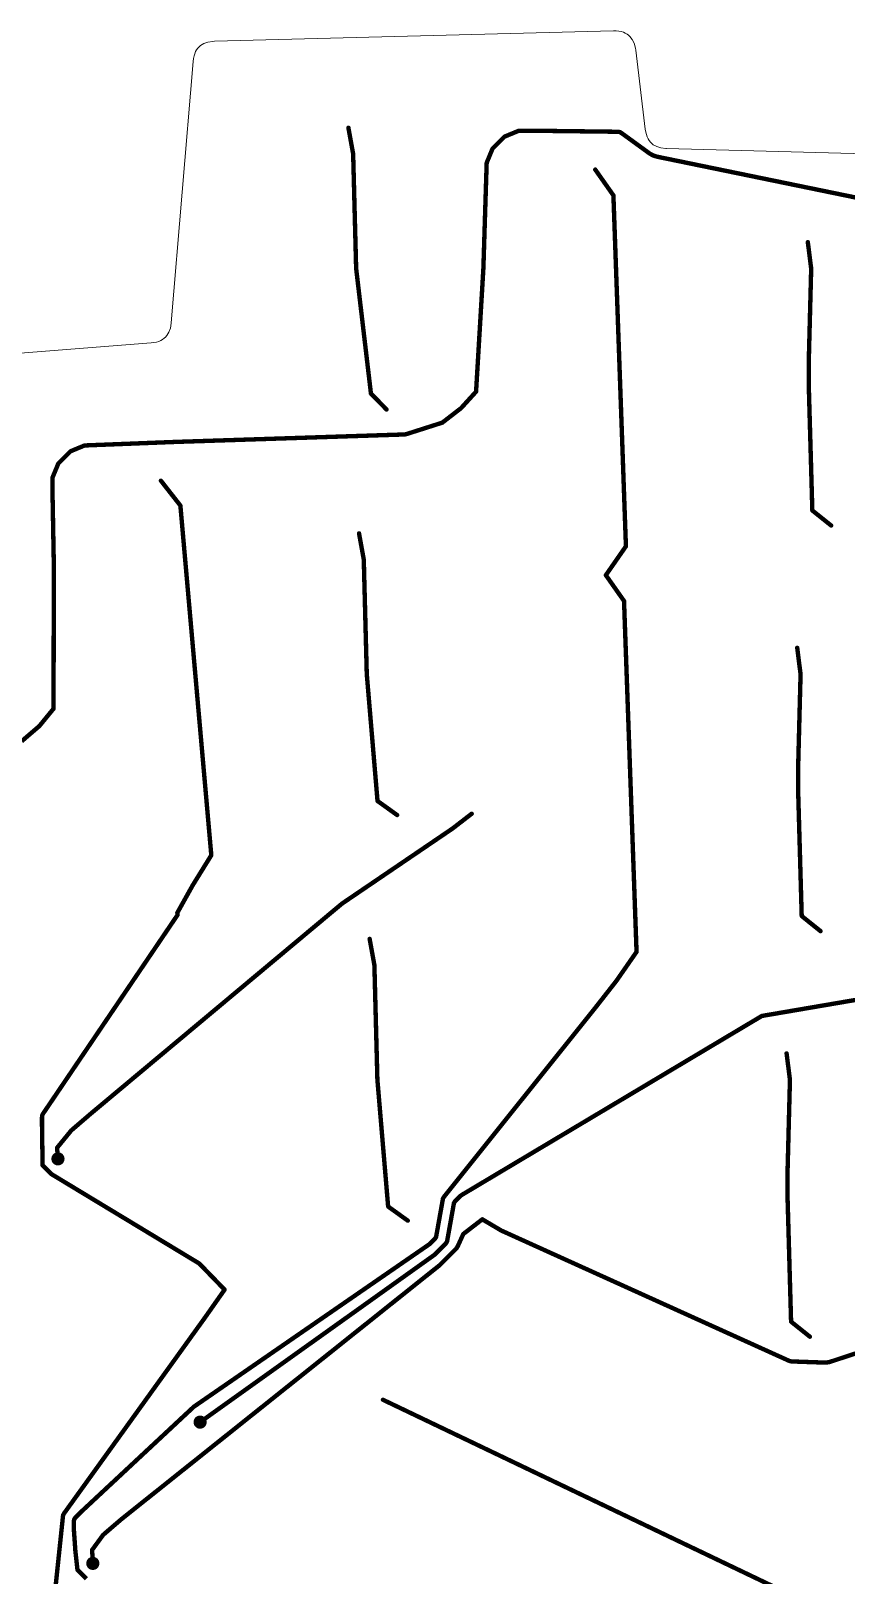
# Model space of a CAD drawing. Extents: x -174 to 104, y -43 to 63.
# Drawn here: x 17.4 to 54.6, y -7.2 to 63.2 of the extents above; entities that cross this region are included whole.
import ezdxf

# ---------------------------------------------------------------- set-up
doc = ezdxf.new("R2010")
doc.units = 0
doc.layers.get('0').update_dxf_attribs({"linetype": 'CONTINUOUS', "lineweight": 0})
doc.layers.add('______ _____', color=7, linetype='CONTINUOUS', lineweight=0)
doc.layers.add('B_Cu_____________', color=9, linetype='CONTINUOUS', lineweight=0)

# ---------------------------------------------------------------- blocks, each defined once
blk = doc.blocks.new('UNIT_DISC')
at = {"const_width": 0.5}
blk.add_lwpolyline([(0.25, 0, 1), (-0.25, 0, 1)], format="xyb", close=True, dxfattribs=at)

msp = doc.modelspace()

# ---------------------------------------------------------------- linework, layer by layer
at = {"layer": '______ _____'}
for points in [[(25.4622, 62.6579), (25.6845, 62.692)], [(25.4622, 62.6579), (25.6845, 62.692)], [(25.6845, 62.692), (25.7638, 62.6959)], [(25.6845, 62.692), (25.7638, 62.6959)], [(25.7638, 62.6959), (43.9521, 63.1722)], [(25.7638, 62.6959), (43.9521, 63.1722)], [(43.9521, 63.1722), (44.0828, 63.1706)], [(43.9521, 63.1722), (44.0828, 63.1706)], [(44.0828, 63.1706), (44.2047, 63.1588)], [(44.0828, 63.1706), (44.2047, 63.1588)], [(44.2047, 63.1588), (44.3109, 63.1384)], [(44.2047, 63.1588), (44.3109, 63.1384)], [(44.3109, 63.1384), (44.4093, 63.1091)], [(44.3109, 63.1384), (44.4093, 63.1091)], [(44.4093, 63.1091), (44.4957, 63.0729)], [(44.4093, 63.1091), (44.4957, 63.0729)], [(44.4957, 63.0729), (44.575, 63.0285)], [(44.4957, 63.0729), (44.575, 63.0285)], [(44.575, 63.0285), (44.6454, 62.9777)], [(44.575, 63.0285), (44.6454, 62.9777)], [(44.6454, 62.9777), (44.7092, 62.9193)], [(44.6454, 62.9777), (44.7092, 62.9193)], [(44.7092, 62.9193), (44.8166, 62.7799)], [(44.7092, 62.9193), (44.8166, 62.7799)], [(44.8166, 62.7799), (44.8993, 62.6059)], [(44.8166, 62.7799), (44.8993, 62.6059)], [(24.8092, 61.9084), (24.8342, 62.0275)], [(24.8092, 61.9084), (24.8342, 62.0275)], [(24.8342, 62.0275), (24.866, 62.1304)], [(24.8342, 62.0275), (24.866, 62.1304)], [(24.866, 62.1304), (24.9059, 62.2247)], [(24.866, 62.1304), (24.9059, 62.2247)], [(24.9059, 62.2247), (24.9514, 62.3064)], [(24.9059, 62.2247), (24.9514, 62.3064)], [(24.9514, 62.3064), (25.0043, 62.3804)], [(24.9514, 62.3064), (25.0043, 62.3804)], [(25.0043, 62.3804), (25.0626, 62.4448)], [(25.0043, 62.3804), (25.0626, 62.4448)], [(25.0626, 62.4448), (25.128, 62.5019)], [(25.0626, 62.4448), (25.128, 62.5019)], [(25.128, 62.5019), (25.279, 62.594)], [(25.128, 62.5019), (25.279, 62.594)], [(25.279, 62.594), (25.4622, 62.6579)], [(25.279, 62.594), (25.4622, 62.6579)], [(44.8993, 62.6059), (44.9564, 62.3901)], [(44.8993, 62.6059), (44.9564, 62.3901)], [(44.9564, 62.3901), (44.971, 62.2934)], [(44.9564, 62.3901), (44.971, 62.2934)], [(44.971, 62.2934), (45.4103, 58.6846)], [(44.971, 62.2934), (45.4103, 58.6846)], [(23.7984, 49.8598), (24.7934, 61.7794)], [(23.7984, 49.8598), (24.7934, 61.7794)], [(24.7934, 61.7794), (24.8092, 61.9084)], [(24.7934, 61.7794), (24.8092, 61.9084)], [(45.4103, 58.6846), (45.4307, 58.5584)], [(45.4103, 58.6846), (45.4307, 58.5584)], [(45.4307, 58.5584), (45.46, 58.442)], [(45.4307, 58.5584), (45.46, 58.442)], [(45.46, 58.442), (45.4956, 58.3415)], [(45.46, 58.442), (45.4956, 58.3415)], [(45.4956, 58.3415), (45.5391, 58.2496)], [(45.4956, 58.3415), (45.5391, 58.2496)], [(45.5391, 58.2496), (45.5878, 58.1701)], [(45.5391, 58.2496), (45.5878, 58.1701)], [(45.5878, 58.1701), (45.6436, 58.0984)], [(45.5878, 58.1701), (45.6436, 58.0984)], [(45.6436, 58.0984), (45.7049, 58.036)], [(45.6436, 58.0984), (45.7049, 58.036)], [(45.7049, 58.036), (45.773, 57.9811)], [(45.7049, 58.036), (45.773, 57.9811)], [(45.773, 57.9811), (45.9295, 57.8936)], [(45.773, 57.9811), (45.9295, 57.8936)], [(45.9295, 57.8936), (46.1181, 57.8348)], [(45.9295, 57.8936), (46.1181, 57.8348)], [(46.1181, 57.8348), (46.3458, 57.8069)], [(46.1181, 57.8348), (46.3458, 57.8069)], [(46.3458, 57.8069), (46.3768, 57.8058)], [(46.3458, 57.8069), (46.3768, 57.8058)], [(46.3768, 57.8058), (65.1079, 57.3153)], [(46.3768, 57.8058), (65.1079, 57.3153)], [(23.5966, 49.2789), (23.6912, 49.4323)], [(23.5966, 49.2789), (23.6912, 49.4323)], [(23.6912, 49.4323), (23.7587, 49.6194)], [(23.6912, 49.4323), (23.7587, 49.6194)], [(23.7587, 49.6194), (23.7973, 49.8473)], [(23.7587, 49.6194), (23.7973, 49.8473)], [(23.7973, 49.8473), (23.7984, 49.8598)], [(23.7973, 49.8473), (23.7984, 49.8598)], [(-12.7352, 46.1431), (22.8803, 48.9461)], [(-12.7352, 46.1431), (22.8803, 48.9461)], [(22.8803, 48.9461), (23.0065, 48.961)], [(22.8803, 48.9461), (23.0065, 48.961)], [(23.0065, 48.961), (23.1234, 48.9852)], [(23.0065, 48.961), (23.1234, 48.9852)], [(23.1234, 48.9852), (23.2249, 49.0165)], [(23.1234, 48.9852), (23.2249, 49.0165)], [(23.2249, 49.0165), (23.3183, 49.056)], [(23.2249, 49.0165), (23.3183, 49.056)], [(23.3183, 49.056), (23.3997, 49.1014)], [(23.3183, 49.056), (23.3997, 49.1014)], [(23.3997, 49.1014), (23.4737, 49.1542)], [(23.3997, 49.1014), (23.4737, 49.1542)], [(23.4737, 49.1542), (23.5387, 49.213)], [(23.4737, 49.1542), (23.5387, 49.213)], [(23.5387, 49.213), (23.5966, 49.2789)], [(23.5387, 49.213), (23.5966, 49.2789)]]:
    msp.add_lwpolyline(points, dxfattribs=at)
at = {"layer": 'B_Cu_____________', "const_width": 0.2}
for points in [[(32.0894, 57.5586), (31.8729, 58.7544)], [(38.5206, 57.8771), (38.9948, 58.3513)], [(38.9948, 58.3513), (39.5376, 58.5762)], [(39.5376, 58.5762), (39.6379, 58.6177)], [(39.6379, 58.6177), (39.7211, 58.6177)], [(39.7211, 58.6177), (40.4174, 58.6177)], [(40.4174, 58.6177), (44.158, 58.5725)], [(44.158, 58.5725), (44.2545, 58.5559)], [(44.2545, 58.5559), (44.3374, 58.5037)], [(44.3374, 58.5037), (45.6071, 57.5806)], [(38.187, 57.1806), (38.4436, 57.8)], [(38.4436, 57.8), (38.4617, 57.8182)], [(38.4617, 57.8182), (38.5206, 57.8771)], [(32.092, 57.4586), (32.0894, 57.5586)], [(32.2258, 52.339), (32.092, 57.4586)], [(38.0268, 52.339), (38.1772, 57.1569)], [(38.1772, 57.1569), (38.187, 57.1806)], [(45.6071, 57.5806), (45.7636, 57.4931)], [(45.7636, 57.4931), (45.9278, 57.4419)], [(45.9278, 57.4419), (45.9522, 57.4343)], [(45.9522, 57.4343), (56.3081, 55.3051)], [(43.1267, 56.8484), (43.9567, 55.6687)], [(43.9567, 55.6687), (43.9593, 55.5687)], [(43.9593, 55.5687), (43.9603, 55.5299)], [(43.9603, 55.5299), (44.5248, 39.6989)], [(52.9724, 52.3303), (52.8195, 53.5357)], [(32.8989, 46.6488), (32.2258, 52.339)], [(37.6941, 46.7344), (38.0268, 52.339)], [(52.8635, 48.1552), (52.9698, 52.2303)], [(52.9698, 52.2303), (52.9724, 52.3303)], [(52.8635, 47.0412), (52.8635, 48.1552)], [(32.8989, 46.6394), (32.8989, 46.6488)], [(33.6098, 45.9103), (32.8989, 46.6394)], [(37.0092, 45.9697), (37.6941, 46.7231)], [(37.6941, 46.7231), (37.6941, 46.7344)], [(52.8635, 46.958), (52.8635, 47.0412)], [(53.0243, 41.3102), (52.8635, 46.958)], [(36.1658, 45.3182), (37.0092, 45.9697)], [(34.5342, 44.7916), (36.1578, 45.3103)], [(36.1578, 45.3103), (36.1658, 45.3182)], [(19.4237, 44.0945), (19.8445, 44.2688)], [(19.8445, 44.2688), (23.9542, 44.4291)], [(23.9542, 44.4291), (34.4385, 44.7708)], [(34.4385, 44.7708), (34.5342, 44.7916)], [(18.7272, 43.5282), (19.2014, 44.0024)], [(19.2014, 44.0024), (19.4237, 44.0945)], [(18.3936, 42.8317), (18.5275, 43.155)], [(18.5275, 43.155), (18.6502, 43.4511)], [(18.6502, 43.4511), (18.6683, 43.4693)], [(18.6683, 43.4693), (18.7272, 43.5282)], [(18.3838, 42.808), (18.3936, 42.8317)], [(18.3838, 42.1117), (18.3838, 42.808)], [(23.3247, 42.6615), (24.2137, 41.5268)], [(18.3838, 42.0285), (18.3838, 42.1117)], [(18.4404, 38.936), (18.3838, 42.0285)], [(24.2137, 41.5268), (24.2216, 41.4271)], [(24.2216, 41.4271), (24.2242, 41.3938)], [(24.2242, 41.3938), (25.62, 25.6063)], [(53.0499, 41.2844), (53.0243, 41.3102)], [(53.8818, 40.6183), (53.0499, 41.2844)], [(32.5737, 39.065), (32.3572, 40.2608)], [(44.5248, 39.6706), (43.611, 38.3548)], [(44.5248, 39.6989), (44.5248, 39.6706)], [(18.4405, 38.9104), (18.4404, 38.936)], [(18.4405, 37.822), (18.4405, 38.9104)], [(32.5763, 38.965), (32.5737, 39.065)], [(32.7101, 33.8454), (32.5763, 38.965)], [(43.611, 38.3548), (44.441, 37.1751)], [(18.4296, 32.2798), (18.4405, 37.7388)], [(18.4405, 37.7388), (18.4405, 37.822)], [(44.441, 37.1751), (44.4436, 37.0751)], [(44.4436, 37.0751), (44.4446, 37.0363)], [(44.4446, 37.0363), (45.009, 21.2052)], [(52.4881, 33.8366), (52.3352, 35.042)], [(33.1993, 28.0678), (32.7101, 33.8454)], [(52.3792, 29.6615), (52.4855, 33.7366)], [(52.4855, 33.7366), (52.4881, 33.8366)], [(17.7851, 31.4776), (18.4296, 32.2659)], [(18.4296, 32.2659), (18.4296, 32.2798)], [(17.7851, 31.4776), (16.977, 30.7828)], [(52.3792, 28.5475), (52.3792, 29.6615)], [(33.2285, 28.0384), (33.1993, 28.0678)], [(52.3792, 28.4643), (52.3792, 28.5475)], [(52.54, 22.8165), (52.3792, 28.4643)], [(34.0941, 27.4167), (33.2285, 28.0384)], [(36.6501, 26.8246), (37.4935, 27.4761)], [(31.6465, 23.4225), (36.6421, 26.8167)], [(36.6421, 26.8167), (36.6501, 26.8246)], [(25.62, 25.5804), (24.7762, 24.2186)], [(25.62, 25.6063), (25.62, 25.5804)], [(24.0728, 22.9585), (24.7762, 24.2186)], [(20.0546, 13.7392), (31.5664, 23.366)], [(31.5664, 23.366), (31.6465, 23.4225)], [(17.964, 13.8183), (24.0807, 22.8588)], [(24.0807, 22.8588), (24.0728, 22.9585)], [(52.5656, 22.7907), (52.54, 22.8165)], [(53.3975, 22.1246), (52.5656, 22.7907)], [(33.0579, 20.5713), (32.8414, 21.7671)], [(45.009, 21.1769), (44.0952, 19.8611)], [(45.009, 21.2052), (45.009, 21.1769)], [(33.0605, 20.4713), (33.0579, 20.5713)], [(33.1943, 15.3517), (33.0605, 20.4713)], [(44.0952, 19.8611), (43.0916, 18.5797)], [(50.8196, 18.2724), (55.2476, 19.0293)], [(43.0853, 18.5734), (36.2387, 10.0181)], [(37.0534, 10.1011), (50.7231, 18.2558)], [(43.0916, 18.5797), (43.0853, 18.5734)], [(50.7231, 18.2558), (50.7713, 18.2641)], [(50.7713, 18.2641), (50.8196, 18.2724)], [(52.0038, 15.3429), (51.8509, 16.5483)], [(33.6836, 9.5741), (33.1943, 15.3517)], [(51.8949, 11.1678), (52.0012, 15.2429)], [(52.0012, 15.2429), (52.0038, 15.3429)], [(17.9029, 13.6362), (17.9091, 13.6847)], [(17.9029, 13.3048), (17.9029, 13.6362)], [(17.9303, 11.4502), (17.9029, 13.3048)], [(17.9091, 13.6847), (17.9154, 13.7333)], [(17.9154, 13.7333), (17.964, 13.8183)], [(19.2366, 13.0346), (20.0447, 13.7294)], [(20.0447, 13.7294), (20.0546, 13.7392)], [(19.2366, 13.0346), (18.592, 12.2463)], [(18.592, 12.2463), (18.592, 12.22)], [(18.592, 12.22), (18.6303, 11.7401)], [(18.3404, 11.0401), (17.9303, 11.4502)], [(51.8949, 10.0538), (51.8949, 11.1678)], [(25.0729, 6.9677), (18.3404, 11.0401)], [(36.1682, 9.8394), (35.888, 8.2731)], [(36.1769, 9.8875), (36.1682, 9.8394)], [(36.1857, 9.9357), (36.1769, 9.8875)], [(36.2387, 10.0181), (36.1857, 9.9357)], [(36.6857, 9.7286), (36.7387, 9.811)], [(36.7387, 9.811), (36.973, 10.0453)], [(36.973, 10.0453), (37.0534, 10.1011)], [(51.8949, 9.9706), (51.8949, 10.0538)], [(52.0557, 4.3228), (51.8949, 9.9706)], [(33.7128, 9.5447), (33.6836, 9.5741)], [(34.5784, 8.923), (33.7128, 9.5447)], [(36.388, 8.066), (36.6682, 9.6323)], [(36.6682, 9.6323), (36.6769, 9.6804)], [(36.6769, 9.6804), (36.6857, 9.7286)], [(37.1344, 8.3309), (37.9778, 8.9824)], [(38.8786, 8.45), (37.9778, 8.9824)], [(38.8898, 8.45), (38.8786, 8.45)], [(51.9764, 2.5256), (38.8898, 8.45)], [(35.5028, 7.8043), (24.8226, 0.435)], [(35.5832, 7.8601), (35.5028, 7.8043)], [(35.8175, 8.0944), (35.5832, 7.8601)], [(35.7903, 7.3601), (36.3175, 7.8873)], [(35.8705, 8.1768), (35.8175, 8.0944)], [(35.888, 8.2731), (35.8705, 8.1768)], [(36.0186, 6.8796), (36.798, 7.659)], [(36.3175, 7.8873), (36.3705, 7.9697)], [(36.3705, 7.9697), (36.388, 8.066)], [(36.798, 7.659), (36.851, 7.7414)], [(36.851, 7.7414), (37.1076, 8.3039)], [(37.1076, 8.3039), (37.1142, 8.3106)], [(37.1142, 8.3106), (37.1344, 8.3309)], [(25.0957, 6.9451), (25.0729, 6.9677)], [(26.2277, 5.7756), (25.0957, 6.9451)], [(25.1125, -0.265), (35.7903, 7.3601)], [(21.5061, -4.7037), (36.0186, 6.8796)], [(25.2925, 4.4434), (26.2277, 5.7756)], [(18.9155, -4.4175), (25.2882, 4.439)], [(25.2882, 4.439), (25.2925, 4.4434)], [(52.0813, 4.297), (52.0557, 4.3228)], [(52.9132, 3.6309), (52.0813, 4.297)], [(55.3891, 2.9957), (53.7989, 2.4735)], [(52.024, 2.5143), (51.9764, 2.5256)], [(52.0717, 2.503), (52.024, 2.5143)], [(52.1717, 2.4995), (52.0717, 2.503)], [(53.0549, 2.4686), (52.1717, 2.4995)], [(53.2709, 2.4611), (53.0549, 2.4686)], [(53.3709, 2.4577), (53.2709, 2.4611)], [(53.7023, 2.4577), (53.3709, 2.4577)], [(53.7989, 2.4735), (53.7023, 2.4577)], [(51.7794, -8.0115), (33.449, 0.7549)], [(24.8226, 0.435), (19.6498, -4.3903)], [(17.4966, -17.5127), (18.8544, -4.5996)], [(18.8544, -4.5996), (18.8606, -4.551)], [(18.8606, -4.551), (18.8669, -4.5025)], [(18.8669, -4.5025), (18.9155, -4.4175)], [(19.3606, -4.7581), (19.3544, -4.8067)], [(19.3544, -4.8067), (19.3544, -5.1381)], [(19.3669, -4.7096), (19.3606, -4.7581)], [(19.4155, -4.6246), (19.3669, -4.7096)], [(19.6498, -4.3903), (19.4155, -4.6246)], [(20.6881, -5.4083), (21.4962, -4.7135)], [(21.4962, -4.7135), (21.5061, -4.7037)], [(19.3544, -5.1381), (19.4172, -6.0357)], [(20.6881, -5.4083), (20.1873, -6.0958)], [(19.4172, -6.0357), (19.4242, -6.1356)], [(19.4242, -6.1356), (19.5201, -6.9954)], [(20.1873, -6.0958), (20.1943, -6.1956)], [(20.1943, -6.1956), (20.2201, -6.7055)], [(19.5201, -6.9954), (19.9302, -7.4055)]]:
    msp.add_lwpolyline(points, dxfattribs=at)

# ---------------------------------------------------------------- block references
at = {"layer": '______ _____', "xscale": 0.0001, "yscale": 0.0001}
for p in [(25.6845, 62.692), (25.6845, 62.692), (25.6845, 62.692), (25.7638, 62.6959), (25.7638, 62.6959), (25.7638, 62.6959), (43.9521, 63.1722), (43.9521, 63.1722), (43.9521, 63.1722), (44.0828, 63.1706), (44.0828, 63.1706), (44.0828, 63.1706), (44.0828, 63.1706), (44.2047, 63.1588), (44.2047, 63.1588), (44.2047, 63.1588), (44.3109, 63.1384), (44.3109, 63.1384), (44.3109, 63.1384), (44.4093, 63.1091), (44.4093, 63.1091), (44.4093, 63.1091), (44.4957, 63.0729), (44.4957, 63.0729), (44.4957, 63.0729), (44.575, 63.0285), (44.575, 63.0285), (44.575, 63.0285), (44.6454, 62.9777), (44.6454, 62.9777), (44.6454, 62.9777), (44.7092, 62.9193), (44.7092, 62.9193), (44.7092, 62.9193), (44.8166, 62.7799), (44.8166, 62.7799), (44.8166, 62.7799), (24.8342, 62.0275), (24.8342, 62.0275), (24.8342, 62.0275), (24.866, 62.1304), (24.866, 62.1304), (24.866, 62.1304), (24.9059, 62.2247), (24.9059, 62.2247), (24.9059, 62.2247), (24.9514, 62.3064), (24.9514, 62.3064), (24.9514, 62.3064), (25.0043, 62.3804), (25.0043, 62.3804), (25.0043, 62.3804), (25.0626, 62.4448), (25.0626, 62.4448), (25.0626, 62.4448), (25.128, 62.5019), (25.128, 62.5019), (25.128, 62.5019), (25.279, 62.594), (25.279, 62.594), (25.279, 62.594), (25.4622, 62.6579), (25.4622, 62.6579), (25.4622, 62.6579), (44.8993, 62.6059), (44.8993, 62.6059), (44.8993, 62.6059), (44.9564, 62.3901), (44.9564, 62.3901), (44.9564, 62.3901), (44.971, 62.2934), (44.971, 62.2934), (44.971, 62.2934), (24.7934, 61.7794), (24.7934, 61.7794), (24.7934, 61.7794), (24.8092, 61.9084), (24.8092, 61.9084), (24.8092, 61.9084), (45.4103, 58.6846), (45.4103, 58.6846), (45.4103, 58.6846), (45.4307, 58.5584), (45.4307, 58.5584), (45.4307, 58.5584), (45.46, 58.442), (45.46, 58.442), (45.46, 58.442), (45.4956, 58.3415), (45.4956, 58.3415), (45.4956, 58.3415), (45.5391, 58.2496), (45.5391, 58.2496), (45.5391, 58.2496), (45.5878, 58.1701), (45.5878, 58.1701), (45.5878, 58.1701), (45.6436, 58.0984), (45.6436, 58.0984), (45.6436, 58.0984), (45.7049, 58.036), (45.7049, 58.036), (45.7049, 58.036), (45.773, 57.9811), (45.773, 57.9811), (45.773, 57.9811), (45.9295, 57.8936), (45.9295, 57.8936), (45.9295, 57.8936), (46.1181, 57.8348), (46.1181, 57.8348), (46.1181, 57.8348), (46.3458, 57.8069), (46.3458, 57.8069), (46.3458, 57.8069), (46.3768, 57.8058), (46.3768, 57.8058), (46.3768, 57.8058), (23.6912, 49.4323), (23.6912, 49.4323), (23.6912, 49.4323), (23.7587, 49.6194), (23.7587, 49.6194), (23.7587, 49.6194), (23.7973, 49.8473), (23.7973, 49.8473), (23.7973, 49.8473), (23.7984, 49.8598), (23.7984, 49.8598), (23.7984, 49.8598), (22.8803, 48.9461), (22.8803, 48.9461), (22.8803, 48.9461), (23.0065, 48.961), (23.0065, 48.961), (23.0065, 48.961), (23.1234, 48.9852), (23.1234, 48.9852), (23.1234, 48.9852), (23.2249, 49.0165), (23.2249, 49.0165), (23.2249, 49.0165), (23.3183, 49.056), (23.3183, 49.056), (23.3183, 49.056), (23.3997, 49.1014), (23.3997, 49.1014), (23.3997, 49.1014), (23.4737, 49.1542), (23.4737, 49.1542), (23.4737, 49.1542), (23.5387, 49.213), (23.5387, 49.213), (23.5387, 49.213), (23.5966, 49.2789), (23.5966, 49.2789), (23.5966, 49.2789)]:
    msp.add_blockref('UNIT_DISC', p, dxfattribs=at)
at = {"layer": 'B_Cu_____________'}
for p, xscale, yscale in [((31.8729, 58.7544), 0.2, 0.2), ((38.9948, 58.3513), 0.2, 0.2), ((38.9948, 58.3513), 0.2, 0.2), ((39.5376, 58.5762), 0.2, 0.2), ((39.5376, 58.5762), 0.2, 0.2), ((39.6379, 58.6177), 0.2, 0.2), ((39.6379, 58.6177), 0.2, 0.2), ((39.7211, 58.6177), 0.2, 0.2), ((39.7211, 58.6177), 0.2, 0.2), ((40.4174, 58.6177), 0.2, 0.2), ((40.4174, 58.6177), 0.2, 0.2), ((44.158, 58.5725), 0.2, 0.2), ((44.158, 58.5725), 0.2, 0.2), ((44.2545, 58.5559), 0.2, 0.2), ((44.2545, 58.5559), 0.2, 0.2), ((44.3374, 58.5037), 0.2, 0.2), ((44.3374, 58.5037), 0.2, 0.2), ((38.4436, 57.8), 0.2, 0.2), ((38.4436, 57.8), 0.2, 0.2), ((38.4617, 57.8182), 0.2, 0.2), ((38.4617, 57.8182), 0.2, 0.2), ((38.5206, 57.8771), 0.2, 0.2), ((38.5206, 57.8771), 0.2, 0.2), ((32.0894, 57.5586), 0.2, 0.2), ((32.0894, 57.5586), 0.2, 0.2), ((32.092, 57.4586), 0.2, 0.2), ((32.092, 57.4586), 0.2, 0.2), ((38.1772, 57.1569), 0.2, 0.2), ((38.1772, 57.1569), 0.2, 0.2), ((38.187, 57.1806), 0.2, 0.2), ((38.187, 57.1806), 0.2, 0.2), ((45.6071, 57.5806), 0.2, 0.2), ((45.6071, 57.5806), 0.2, 0.2), ((45.7636, 57.4931), 0.2, 0.2), ((45.7636, 57.4931), 0.2, 0.2), ((45.9278, 57.4419), 0.2, 0.2), ((45.9278, 57.4419), 0.2, 0.2), ((45.9522, 57.4343), 0.2, 0.2), ((45.9522, 57.4343), 0.2, 0.2), ((43.1267, 56.8484), 0.2, 0.2), ((43.9567, 55.6687), 0.2, 0.2), ((43.9567, 55.6687), 0.2, 0.2), ((43.9593, 55.5687), 0.2, 0.2), ((43.9593, 55.5687), 0.2, 0.2), ((43.9603, 55.5299), 0.2, 0.2), ((43.9603, 55.5299), 0.2, 0.2), ((52.8195, 53.5357), 0.2, 0.2), ((32.2258, 52.339), 0.2, 0.2), ((32.2258, 52.339), 0.2, 0.2), ((38.0268, 52.339), 0.2, 0.2), ((38.0268, 52.339), 0.2, 0.2), ((52.9698, 52.2303), 0.2, 0.2), ((52.9698, 52.2303), 0.2, 0.2), ((52.9724, 52.3303), 0.2, 0.2), ((52.9724, 52.3303), 0.2, 0.2), ((52.8635, 48.1552), 0.2, 0.2), ((52.8635, 48.1552), 0.2, 0.2), ((32.8989, 46.6488), 0.2, 0.2), ((32.8989, 46.6488), 0.2, 0.2), ((32.8989, 46.6394), 0.2, 0.2), ((32.8989, 46.6394), 0.2, 0.2), ((37.6941, 46.7344), 0.2, 0.2), ((37.6941, 46.7344), 0.2, 0.2), ((37.6941, 46.7231), 0.2, 0.2), ((37.6941, 46.7231), 0.2, 0.2), ((52.8635, 47.0412), 0.2, 0.2), ((52.8635, 47.0412), 0.2, 0.2), ((52.8635, 46.958), 0.2, 0.2), ((52.8635, 46.958), 0.2, 0.2), ((33.6098, 45.9103), 0.2, 0.2), ((37.0092, 45.9697), 0.2, 0.2), ((37.0092, 45.9697), 0.2, 0.2), ((36.1578, 45.3103), 0.2, 0.2), ((36.1578, 45.3103), 0.2, 0.2), ((36.1658, 45.3182), 0.2, 0.2), ((36.1658, 45.3182), 0.2, 0.2), ((19.8445, 44.2688), 0.2, 0.2), ((19.8445, 44.2688), 0.2, 0.2), ((23.9542, 44.4291), 0.2, 0.2), ((23.9542, 44.4291), 0.2, 0.2), ((34.4385, 44.7708), 0.2, 0.2), ((34.4385, 44.7708), 0.2, 0.2), ((34.5342, 44.7916), 0.2, 0.2), ((34.5342, 44.7916), 0.2, 0.2), ((19.2014, 44.0024), 0.2, 0.2), ((19.2014, 44.0024), 0.2, 0.2), ((19.4237, 44.0945), 0.2, 0.2), ((19.4237, 44.0945), 0.2, 0.2), ((18.5275, 43.155), 0.2, 0.2), ((18.5275, 43.155), 0.2, 0.2), ((18.6502, 43.4511), 0.2, 0.2), ((18.6502, 43.4511), 0.2, 0.2), ((18.6683, 43.4693), 0.2, 0.2), ((18.6683, 43.4693), 0.2, 0.2), ((18.7272, 43.5282), 0.2, 0.2), ((18.7272, 43.5282), 0.2, 0.2), ((18.3838, 42.808), 0.2, 0.2), ((18.3838, 42.808), 0.2, 0.2), ((18.3936, 42.8317), 0.2, 0.2), ((18.3936, 42.8317), 0.2, 0.2), ((23.3247, 42.6615), 0.2, 0.2), ((18.3838, 42.1117), 0.2, 0.2), ((18.3838, 42.1117), 0.2, 0.2), ((18.3838, 42.0285), 0.2, 0.2), ((18.3838, 42.0285), 0.2, 0.2), ((24.2137, 41.5268), 0.2, 0.2), ((24.2137, 41.5268), 0.2, 0.2), ((24.2216, 41.4271), 0.2, 0.2), ((24.2216, 41.4271), 0.2, 0.2), ((24.2242, 41.3938), 0.2, 0.2), ((24.2242, 41.3938), 0.2, 0.2), ((53.0243, 41.3102), 0.2, 0.2), ((53.0243, 41.3102), 0.2, 0.2), ((53.0499, 41.2844), 0.2, 0.2), ((53.0499, 41.2844), 0.2, 0.2), ((32.3572, 40.2608), 0.2, 0.2), ((53.8818, 40.6183), 0.2, 0.2), ((44.5248, 39.6989), 0.2, 0.2), ((44.5248, 39.6989), 0.2, 0.2), ((44.5248, 39.6706), 0.2, 0.2), ((44.5248, 39.6706), 0.2, 0.2), ((18.4404, 38.936), 0.2, 0.2), ((18.4404, 38.936), 0.2, 0.2), ((18.4405, 38.9104), 0.2, 0.2), ((18.4405, 38.9104), 0.2, 0.2), ((32.5737, 39.065), 0.2, 0.2), ((32.5737, 39.065), 0.2, 0.2), ((32.5763, 38.965), 0.2, 0.2), ((32.5763, 38.965), 0.2, 0.2), ((43.611, 38.3548), 0.2, 0.2), ((43.611, 38.3548), 0.2, 0.2), ((18.4405, 37.822), 0.2, 0.2), ((18.4405, 37.822), 0.2, 0.2), ((18.4405, 37.7388), 0.2, 0.2), ((18.4405, 37.7388), 0.2, 0.2), ((44.441, 37.1751), 0.2, 0.2), ((44.441, 37.1751), 0.2, 0.2), ((44.4436, 37.0751), 0.2, 0.2), ((44.4436, 37.0751), 0.2, 0.2), ((44.4446, 37.0363), 0.2, 0.2), ((44.4446, 37.0363), 0.2, 0.2), ((52.3352, 35.042), 0.2, 0.2), ((32.7101, 33.8454), 0.2, 0.2), ((32.7101, 33.8454), 0.2, 0.2), ((52.4855, 33.7366), 0.2, 0.2), ((52.4855, 33.7366), 0.2, 0.2), ((52.4881, 33.8366), 0.2, 0.2), ((52.4881, 33.8366), 0.2, 0.2), ((18.4296, 32.2798), 0.2, 0.2), ((18.4296, 32.2798), 0.2, 0.2), ((18.4296, 32.2659), 0.2, 0.2), ((18.4296, 32.2659), 0.2, 0.2), ((17.7851, 31.4776), 0.2, 0.2), ((17.7851, 31.4776), 0.2, 0.2), ((52.3792, 29.6615), 0.2, 0.2), ((52.3792, 29.6615), 0.2, 0.2), ((33.1993, 28.0678), 0.2, 0.2), ((33.1993, 28.0678), 0.2, 0.2), ((52.3792, 28.5475), 0.2, 0.2), ((52.3792, 28.5475), 0.2, 0.2), ((52.3792, 28.4643), 0.2, 0.2), ((52.3792, 28.4643), 0.2, 0.2), ((33.2285, 28.0384), 0.2, 0.2), ((33.2285, 28.0384), 0.2, 0.2), ((34.0941, 27.4167), 0.2, 0.2), ((37.4935, 27.4761), 0.2, 0.2), ((36.6421, 26.8167), 0.2, 0.2), ((36.6421, 26.8167), 0.2, 0.2), ((36.6501, 26.8246), 0.2, 0.2), ((36.6501, 26.8246), 0.2, 0.2), ((25.62, 25.6063), 0.2, 0.2), ((25.62, 25.6063), 0.2, 0.2), ((25.62, 25.5804), 0.2, 0.2), ((25.62, 25.5804), 0.2, 0.2), ((24.7762, 24.2186), 0.2, 0.2), ((24.7762, 24.2186), 0.2, 0.2), ((31.5664, 23.366), 0.2, 0.2), ((31.5664, 23.366), 0.2, 0.2), ((31.6465, 23.4225), 0.2, 0.2), ((31.6465, 23.4225), 0.2, 0.2), ((24.0728, 22.9585), 0.2, 0.2), ((24.0728, 22.9585), 0.2, 0.2), ((24.0807, 22.8588), 0.2, 0.2), ((24.0807, 22.8588), 0.2, 0.2), ((52.54, 22.8165), 0.2, 0.2), ((52.54, 22.8165), 0.2, 0.2), ((52.5656, 22.7907), 0.2, 0.2), ((52.5656, 22.7907), 0.2, 0.2), ((32.8414, 21.7671), 0.2, 0.2), ((53.3975, 22.1246), 0.2, 0.2), ((45.009, 21.2052), 0.2, 0.2), ((45.009, 21.2052), 0.2, 0.2), ((45.009, 21.1769), 0.2, 0.2), ((45.009, 21.1769), 0.2, 0.2), ((33.0579, 20.5713), 0.2, 0.2), ((33.0579, 20.5713), 0.2, 0.2), ((33.0605, 20.4713), 0.2, 0.2), ((33.0605, 20.4713), 0.2, 0.2), ((44.0952, 19.8611), 0.2, 0.2), ((44.0952, 19.8611), 0.2, 0.2), ((43.0853, 18.5734), 0.2, 0.2), ((43.0853, 18.5734), 0.2, 0.2), ((43.0916, 18.5797), 0.2, 0.2), ((43.0916, 18.5797), 0.2, 0.2), ((50.7231, 18.2558), 0.2, 0.2), ((50.7231, 18.2558), 0.2, 0.2), ((50.7713, 18.2641), 0.2, 0.2), ((50.7713, 18.2641), 0.2, 0.2), ((50.8196, 18.2724), 0.2, 0.2), ((50.8196, 18.2724), 0.2, 0.2), ((51.8509, 16.5483), 0.2, 0.2), ((33.1943, 15.3517), 0.2, 0.2), ((33.1943, 15.3517), 0.2, 0.2), ((52.0012, 15.2429), 0.2, 0.2), ((52.0012, 15.2429), 0.2, 0.2), ((52.0038, 15.3429), 0.2, 0.2), ((52.0038, 15.3429), 0.2, 0.2), ((17.9029, 13.6362), 0.2, 0.2), ((17.9029, 13.6362), 0.2, 0.2), ((17.9029, 13.3048), 0.2, 0.2), ((17.9029, 13.3048), 0.2, 0.2), ((17.9091, 13.6847), 0.2, 0.2), ((17.9091, 13.6847), 0.2, 0.2), ((17.9154, 13.7333), 0.2, 0.2), ((17.9154, 13.7333), 0.2, 0.2), ((17.964, 13.8183), 0.2, 0.2), ((17.964, 13.8183), 0.2, 0.2), ((20.0447, 13.7294), 0.2, 0.2), ((20.0447, 13.7294), 0.2, 0.2), ((20.0546, 13.7392), 0.2, 0.2), ((20.0546, 13.7392), 0.2, 0.2), ((19.2366, 13.0346), 0.2, 0.2), ((19.2366, 13.0346), 0.2, 0.2), ((18.6303, 11.7401), 0.6, 0.6), ((18.592, 12.2463), 0.2, 0.2), ((18.592, 12.2463), 0.2, 0.2), ((18.592, 12.22), 0.2, 0.2), ((18.592, 12.22), 0.2, 0.2), ((17.9303, 11.4502), 0.2, 0.2), ((17.9303, 11.4502), 0.2, 0.2), ((18.6303, 11.7401), 0.2, 0.2), ((51.8949, 11.1678), 0.2, 0.2), ((51.8949, 11.1678), 0.2, 0.2), ((18.3404, 11.0401), 0.2, 0.2), ((18.3404, 11.0401), 0.2, 0.2), ((36.1682, 9.8394), 0.2, 0.2), ((36.1682, 9.8394), 0.2, 0.2), ((36.1769, 9.8875), 0.2, 0.2), ((36.1769, 9.8875), 0.2, 0.2), ((36.1857, 9.9357), 0.2, 0.2), ((36.1857, 9.9357), 0.2, 0.2), ((36.2387, 10.0181), 0.2, 0.2), ((36.2387, 10.0181), 0.2, 0.2), ((36.7387, 9.811), 0.2, 0.2), ((36.7387, 9.811), 0.2, 0.2), ((36.973, 10.0453), 0.2, 0.2), ((36.973, 10.0453), 0.2, 0.2), ((37.0534, 10.1011), 0.2, 0.2), ((37.0534, 10.1011), 0.2, 0.2), ((51.8949, 10.0538), 0.2, 0.2), ((51.8949, 10.0538), 0.2, 0.2), ((51.8949, 9.9706), 0.2, 0.2), ((51.8949, 9.9706), 0.2, 0.2), ((33.6836, 9.5741), 0.2, 0.2), ((33.6836, 9.5741), 0.2, 0.2), ((33.7128, 9.5447), 0.2, 0.2), ((33.7128, 9.5447), 0.2, 0.2), ((36.6682, 9.6323), 0.2, 0.2), ((36.6682, 9.6323), 0.2, 0.2), ((36.6769, 9.6804), 0.2, 0.2), ((36.6769, 9.6804), 0.2, 0.2), ((36.6857, 9.7286), 0.2, 0.2), ((36.6857, 9.7286), 0.2, 0.2), ((34.5784, 8.923), 0.2, 0.2), ((37.9778, 8.9824), 0.2, 0.2), ((37.9778, 8.9824), 0.2, 0.2), ((38.8786, 8.45), 0.2, 0.2), ((38.8786, 8.45), 0.2, 0.2), ((38.8898, 8.45), 0.2, 0.2), ((38.8898, 8.45), 0.2, 0.2), ((35.5028, 7.8043), 0.2, 0.2), ((35.5028, 7.8043), 0.2, 0.2), ((35.5832, 7.8601), 0.2, 0.2), ((35.5832, 7.8601), 0.2, 0.2), ((35.8175, 8.0944), 0.2, 0.2), ((35.8175, 8.0944), 0.2, 0.2), ((35.8705, 8.1768), 0.2, 0.2), ((35.8705, 8.1768), 0.2, 0.2), ((35.888, 8.2731), 0.2, 0.2), ((35.888, 8.2731), 0.2, 0.2), ((36.3175, 7.8873), 0.2, 0.2), ((36.3175, 7.8873), 0.2, 0.2), ((36.3705, 7.9697), 0.2, 0.2), ((36.3705, 7.9697), 0.2, 0.2), ((36.388, 8.066), 0.2, 0.2), ((36.388, 8.066), 0.2, 0.2), ((36.798, 7.659), 0.2, 0.2), ((36.798, 7.659), 0.2, 0.2), ((36.851, 7.7414), 0.2, 0.2), ((36.851, 7.7414), 0.2, 0.2), ((37.1076, 8.3039), 0.2, 0.2), ((37.1076, 8.3039), 0.2, 0.2), ((37.1142, 8.3106), 0.2, 0.2), ((37.1142, 8.3106), 0.2, 0.2), ((37.1344, 8.3309), 0.2, 0.2), ((37.1344, 8.3309), 0.2, 0.2), ((25.0729, 6.9677), 0.2, 0.2), ((25.0729, 6.9677), 0.2, 0.2), ((25.0957, 6.9451), 0.2, 0.2), ((25.0957, 6.9451), 0.2, 0.2), ((35.7903, 7.3601), 0.2, 0.2), ((35.7903, 7.3601), 0.2, 0.2), ((36.0186, 6.8796), 0.2, 0.2), ((36.0186, 6.8796), 0.2, 0.2), ((26.2277, 5.7756), 0.2, 0.2), ((26.2277, 5.7756), 0.2, 0.2), ((25.2882, 4.439), 0.2, 0.2), ((25.2882, 4.439), 0.2, 0.2), ((25.2925, 4.4434), 0.2, 0.2), ((25.2925, 4.4434), 0.2, 0.2), ((52.0557, 4.3228), 0.2, 0.2), ((52.0557, 4.3228), 0.2, 0.2), ((52.0813, 4.297), 0.2, 0.2), ((52.0813, 4.297), 0.2, 0.2), ((52.9132, 3.6309), 0.2, 0.2), ((51.9764, 2.5256), 0.2, 0.2), ((51.9764, 2.5256), 0.2, 0.2), ((52.024, 2.5143), 0.2, 0.2), ((52.024, 2.5143), 0.2, 0.2), ((52.0717, 2.503), 0.2, 0.2), ((52.0717, 2.503), 0.2, 0.2), ((52.1717, 2.4995), 0.2, 0.2), ((52.1717, 2.4995), 0.2, 0.2), ((53.0549, 2.4686), 0.2, 0.2), ((53.0549, 2.4686), 0.2, 0.2), ((53.2709, 2.4611), 0.2, 0.2), ((53.2709, 2.4611), 0.2, 0.2), ((53.3709, 2.4577), 0.2, 0.2), ((53.3709, 2.4577), 0.2, 0.2), ((53.7023, 2.4577), 0.2, 0.2), ((53.7023, 2.4577), 0.2, 0.2), ((53.7989, 2.4735), 0.2, 0.2), ((53.7989, 2.4735), 0.2, 0.2), ((33.449, 0.7549), 0.2, 0.2), ((24.8226, 0.435), 0.2, 0.2), ((24.8226, 0.435), 0.2, 0.2), ((25.1125, -0.265), 0.6, 0.6), ((25.1125, -0.265), 0.2, 0.2), ((18.8544, -4.5996), 0.2, 0.2), ((18.8544, -4.5996), 0.2, 0.2), ((18.8606, -4.551), 0.2, 0.2), ((18.8606, -4.551), 0.2, 0.2), ((18.8669, -4.5025), 0.2, 0.2), ((18.8669, -4.5025), 0.2, 0.2), ((18.9155, -4.4175), 0.2, 0.2), ((18.9155, -4.4175), 0.2, 0.2), ((19.3544, -4.8067), 0.2, 0.2), ((19.3544, -4.8067), 0.2, 0.2), ((19.3606, -4.7581), 0.2, 0.2), ((19.3606, -4.7581), 0.2, 0.2), ((19.3669, -4.7096), 0.2, 0.2), ((19.3669, -4.7096), 0.2, 0.2), ((19.4155, -4.6246), 0.2, 0.2), ((19.4155, -4.6246), 0.2, 0.2), ((19.6498, -4.3903), 0.2, 0.2), ((19.6498, -4.3903), 0.2, 0.2), ((21.4962, -4.7135), 0.2, 0.2), ((21.4962, -4.7135), 0.2, 0.2), ((21.5061, -4.7037), 0.2, 0.2), ((21.5061, -4.7037), 0.2, 0.2), ((19.3544, -5.1381), 0.2, 0.2), ((19.3544, -5.1381), 0.2, 0.2), ((20.6881, -5.4083), 0.2, 0.2), ((20.6881, -5.4083), 0.2, 0.2), ((19.4172, -6.0357), 0.2, 0.2), ((19.4172, -6.0357), 0.2, 0.2), ((19.4242, -6.1356), 0.2, 0.2), ((19.4242, -6.1356), 0.2, 0.2), ((20.1873, -6.0958), 0.2, 0.2), ((20.1873, -6.0958), 0.2, 0.2), ((20.1943, -6.1956), 0.2, 0.2), ((20.1943, -6.1956), 0.2, 0.2), ((19.5201, -6.9954), 0.2, 0.2), ((19.5201, -6.9954), 0.2, 0.2), ((20.2201, -6.7055), 0.6, 0.6), ((20.2201, -6.7055), 0.2, 0.2)]:
    msp.add_blockref('UNIT_DISC', p, dxfattribs=dict(at, xscale=xscale, yscale=yscale))

doc.saveas('drawing.dxf')
